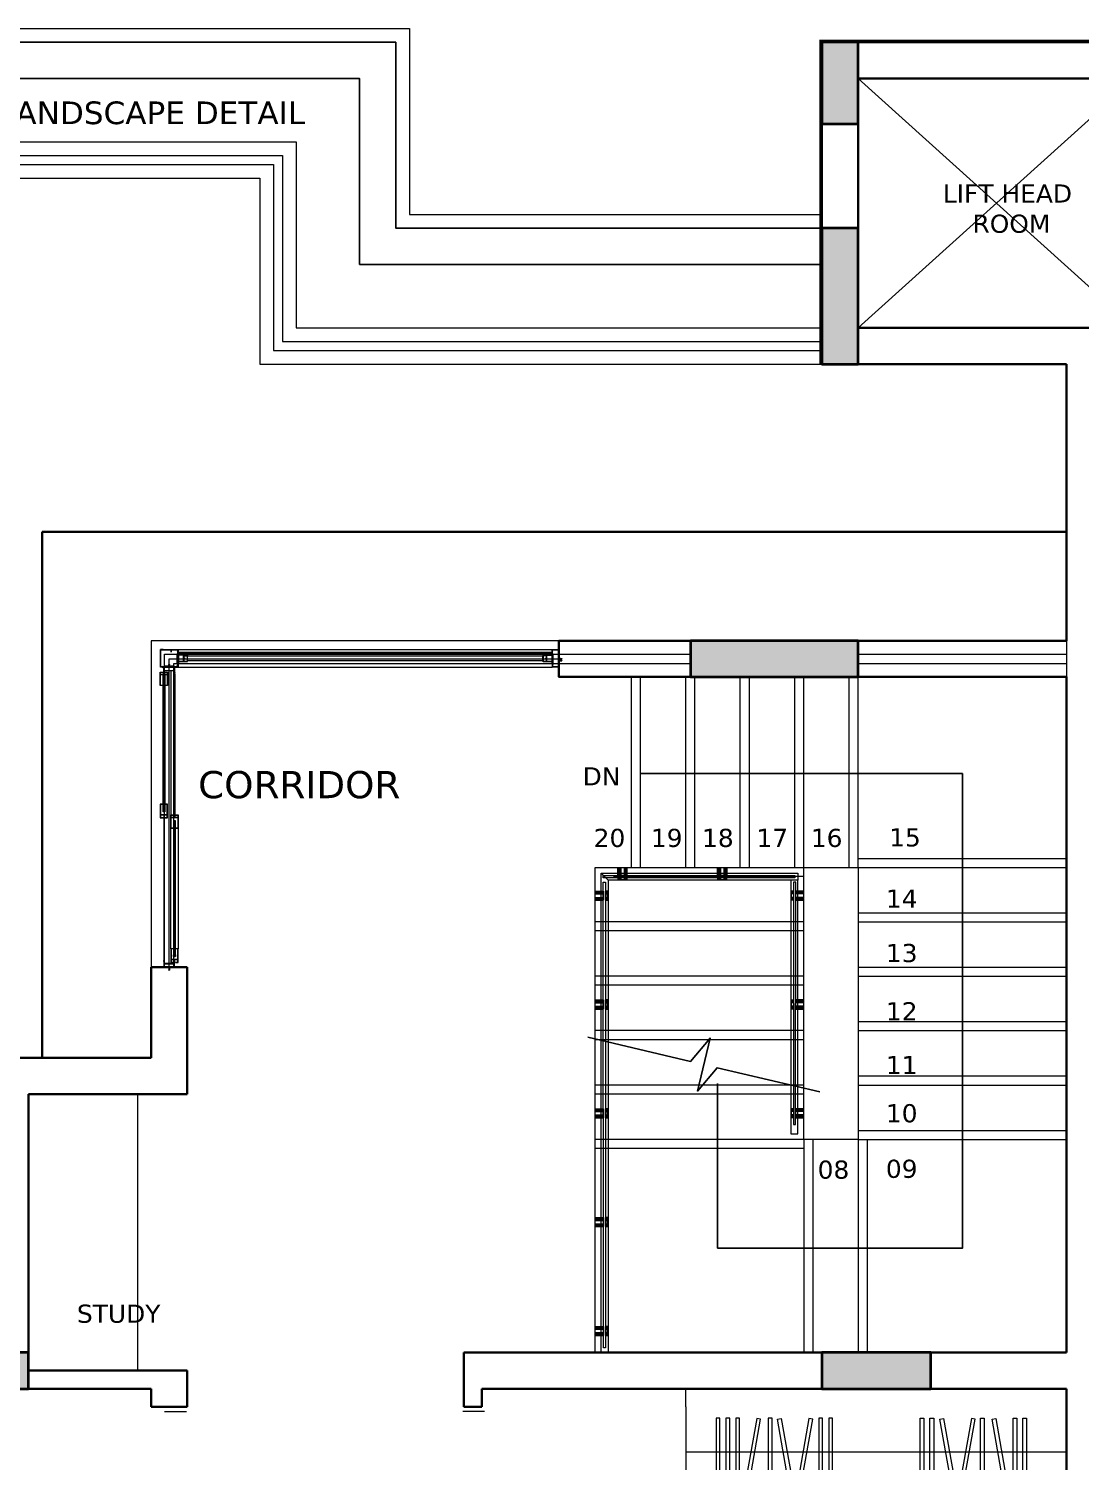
# Model space of a CAD drawing. Header units: millimetres. Extents: x -30632 to 770158, y -190968 to 78143.
# Drawn here: x 47529 to 53329, y -51462 to -43562 of the extents above; entities that cross this region are included whole.
import ezdxf

# ---------------------------------------------------------------- set-up
doc = ezdxf.new("R2010")
doc.units = ezdxf.units.MM
doc.linetypes.add('Hidden', pattern=[3, 2, -1])
doc.layers.get('0').update_dxf_attribs({"color": 8})
for name, color, linetype, lineweight in [('$0$A-ELEV-0.05', 8, 'Continuous', 5), ('A-ANINI-ROOM TEXT', 8, 'Continuous', 9), ('A-ANNO-DIMS', 3, 'Continuous', 9), ('A-ANNO-SYMB', 8, 'Continuous', 25), ('A-ANNO-TEXT', 8, 'Continuous', 9), ('A-CUT-BELW', 8, 'Continuous', 15), ('A-DOOR', 8, 'Continuous', 13), ('A-ELEV-0.2', 8, 'Continuous', 25), ('A-FLOR-OTLN-HIDN', 8, 'Hidden', 30), ('A-FURN', 52, 'Continuous', 9), ('A-GLAS', 8, 'Continuous', 18), ('A-GLAZ', 8, 'Continuous', 13), ('A-GLAZ-FRAM', 8, 'Continuous', 13), ('A-GLAZ-FRAM-1', 8, 'Continuous', 5), ('A-HTCH', 8, 'Continuous', 9), ('A-METL', 8, 'Continuous', 15), ('A-RAIL', 8, 'Continuous', 9), ('A-STRS', 8, 'Continuous', 13), ('A-STRU-CONC', 8, 'Continuous', 35), ('A-STRU-CONC-HATH', 8, 'Continuous', 9), ('A-WALL', 8, 'Continuous', 30), ('A-WALL-BRCK', 8, 'Continuous', 30), ('A-WALL-PARP', 8, 'Continuous', 15), ('A-WINW', 8, 'Continuous', 15), ('A-XREF', 8, 'Continuous', 13)]:
    doc.layers.add(name, color=color, linetype=linetype, lineweight=lineweight)
doc.layers.add('A-FNSH-STONE', color=8, linetype='Continuous')
doc.styles.get("Standard").update_dxf_attribs({"font": 'verdana.ttf'})

# ---------------------------------------------------------------- blocks, each defined once
blk = doc.blocks.new('*U34')
blk.add_line((17.75, 0), (0, 0))
blk = doc.blocks.new('*U35')
blk.add_line((9.086, 0), (0, 0))
blk = doc.blocks.new('*U36')
blk.add_lwpolyline([(-6.577, 0), (-0.75, 0), (0, 1.5), (0, -1.5), (0.75, 0), (6.577, 0)])
blk = doc.blocks.new('EXPSCREW')
h = blk.add_hatch()
h.set_pattern_fill('ANSI31', color=256, scale=0.2, style=0)
h.set_pattern_definition([(45, (0, 0), (-0.01767767, 0.01767767), [])])
h.paths.add_polyline_path([(-0.8, 0.2), (-0.8, 0.2), (-0.8, 0.2), (-0.9, 0.2), (-0.9, 0.2), (-1, 0.2), (-1, 0.2), (-1.1, 0.2), (-1.1, 0.2), (-1.2, 0.2), (-1.2, 0.2), (-1.3, 0.2), (-1.3, 0.2), (-1.4, 0.2), (-1.4, 0.2), (-1.5, 0.2), (-1.5, 0.2), (-1.6, 0.2), (-1.6, 0.2), (-1.7, 0.2), (-1.7, 0.2), (-1.8, 0.2), (-1.8, 0.2), (-1.9, 0.2), (-1.9, 0.2), (-2, 0.2), (-2, 0.2), (-2.1, 0.2), (-2.1, 0.2), (-2.2, 0.2), (-2.2, 0.2), (-2.3, 0.2), (-2.3, 0.2), (-2.3, 0.2), (-2.3, 0.2), (-2.4, 0.2), (-2.4, 0.2), (-2.5, 0.2), (-2.5, 0.1), (-2.1, 0.1), (-2.1, 0.1), (-2.1, 0.1), (-2.1, 0.1), (-2.1, 0.1), (-2, 0.1), (-2, 0.1), (-2, 0.2), (-2, 0.1), (-1.9, 0.1), (-1.9, 0.2), (-1.9, 0.1), (-1.8, 0.1), (-1.8, 0.2), (-1.8, 0.1), (-1.8, 0.1), (-1.7, 0.2), (-1.7, 0.1), (-1.7, 0.1), (-1.7, 0.2), (-1.6, 0.1), (-1.6, 0.1), (-1.6, 0.2), (-1.6, 0.1), (-1.5, 0.1), (-1.5, 0.2), (-1.5, 0.1), (-1.4, 0.1), (-1.4, 0.2), (-1.4, 0.1), (-1.4, 0.1), (-1.3, 0.2), (-1.3, 0.1), (-1.3, 0.1), (-1.3, 0.2), (-1.2, 0.1), (-1.2, 0.1), (-1.2, 0.2), (-1.2, 0.1), (-1.1, 0.1), (-1.1, 0.2), (-1.1, 0.1), (-1, 0.1), (-1, 0.2), (-1, 0.1), (-0.9, 0.1), (-0.9, 0.1), (-0.9, 0.1), (-0.8, 0.1), (-0.8, 0.1), (-0.8, 0.1)])
h.paths.add_polyline_path([(-0.8, -0.1), (-0.8, -0.1), (-0.8, -0.1), (-0.9, -0.1), (-0.9, -0.1), (-0.9, -0.1), (-1, -0.1), (-1, -0.2), (-1, -0.1), (-1.1, -0.1), (-1.1, -0.2), (-1.1, -0.1), (-1.1, -0.1), (-1.1, -0.2), (-1.2, -0.1), (-1.2, -0.1), (-1.2, -0.2), (-1.2, -0.1), (-1.3, -0.1), (-1.3, -0.2), (-1.3, -0.1), (-1.4, -0.1), (-1.4, -0.2), (-1.4, -0.1), (-1.5, -0.1), (-1.5, -0.2), (-1.5, -0.1), (-1.5, -0.1), (-1.6, -0.2), (-1.6, -0.1), (-1.6, -0.1), (-1.6, -0.2), (-1.6, -0.1), (-1.7, -0.1), (-1.7, -0.2), (-1.7, -0.1), (-1.8, -0.1), (-1.8, -0.2), (-1.8, -0.1), (-1.9, -0.1), (-1.9, -0.2), (-1.9, -0.1), (-1.9, -0.1), (-2, -0.2), (-2, -0.1), (-2, -0.1), (-2, -0.2), (-2.1, -0.1), (-2.1, -0.1), (-2.1, -0.1), (-2.1, -0.1), (-2.5, -0.1), (-2.5, -0.2), (-2.4, -0.2), (-2.4, -0.2), (-2.3, -0.2), (-2.3, -0.2), (-2.3, -0.2), (-2.3, -0.2), (-2.2, -0.2), (-2.2, -0.2), (-2.1, -0.2), (-2.1, -0.2), (-2, -0.2), (-2, -0.2), (-1.9, -0.2), (-1.9, -0.2), (-1.8, -0.2), (-1.8, -0.2), (-1.7, -0.2), (-1.7, -0.2), (-1.6, -0.2), (-1.6, -0.2), (-1.5, -0.2), (-1.5, -0.2), (-1.4, -0.2), (-1.4, -0.2), (-1.3, -0.2), (-1.3, -0.2), (-1.2, -0.2), (-1.2, -0.2), (-1.1, -0.2), (-1.1, -0.2), (-1, -0.2), (-1, -0.2), (-0.9, -0.2), (-0.9, -0.2), (-0.8, -0.2), (-0.8, -0.2), (-0.8, -0.2)])
h.paths.add_polyline_path([(-0.8, 0.2), (-0.7, 0.2), (-0.7, 0.2), (-0.6, 0.2), (-0.6, 0.2), (-0.5, 0.2), (-0.5, 0.2), (-0.4, 0.2), (-0.4, 0.2), (-0.3, 0.2), (-0.3, 0.1), (-0.8, 0.1)])
h.paths.add_polyline_path([(-0.8, -0.2), (-0.7, -0.2), (-0.7, -0.2), (-0.6, -0.2), (-0.6, -0.2), (-0.5, -0.2), (-0.5, -0.2), (-0.4, -0.2), (-0.4, -0.2), (-0.3, -0.2), (-0.3, -0.1), (-0.8, -0.1)])
for p, q in [((-2.5, 0.2), (-2.5, -0.2)), ((-2.5, 0.2), (-2.4, 0.2)), ((-2.1, 0.1), (-2.5, 0.1)), ((-2.3, 0.2), (-2.4, 0.2)), ((-2.4, 0.2), (-2.4, 0.2)), ((-2.2, 0.2), (-2.3, 0.2)), ((-2.3, 0.2), (-2.3, 0.2)), ((-2.3, 0.2), (-2.3, 0.2)), ((-2.3, 0.2), (-2.3, 0.2)), ((-2.1, 0.2), (-2.2, 0.2)), ((-2.2, 0.2), (-2.2, 0.2)), ((-2, 0.2), (-2.1, 0.2)), ((-2.1, 0.2), (-2.1, 0.2)), ((-1.9, 0.2), (-2, 0.2)), ((-2, 0.2), (-2, 0.2)), ((-2, 0.1), (-2, 0.1)), ((-1.9, 0.1), (-2, 0.1)), ((-1.8, 0.2), (-1.9, 0.2)), ((-1.9, 0.2), (-1.9, 0.2)), ((-1.8, 0.1), (-1.9, 0.1)), ((-1.7, 0.2), (-1.8, 0.2)), ((-1.8, 0.2), (-1.8, 0.2)), ((-1.8, 0.1), (-1.8, 0.1)), ((-1.6, 0.2), (-1.7, 0.2)), ((-1.7, 0.2), (-1.7, 0.2)), ((-1.7, 0.1), (-1.7, 0.1)), ((-1.5, 0.2), (-1.6, 0.2)), ((-1.6, 0.2), (-1.6, 0.2)), ((-1.6, 0.1), (-1.6, 0.1)), ((-1.5, 0.1), (-1.6, 0.1)), ((-1.4, 0.2), (-1.5, 0.2)), ((-1.5, 0.2), (-1.5, 0.2)), ((-1.4, 0.1), (-1.5, 0.1)), ((-1.3, 0.2), (-1.4, 0.2)), ((-1.4, 0.2), (-1.4, 0.2)), ((-1.4, 0.1), (-1.4, 0.1)), ((-1.2, 0.2), (-1.3, 0.2)), ((-1.3, 0.2), (-1.3, 0.2)), ((-1.3, 0.1), (-1.3, 0.1)), ((-1.1, 0.2), (-1.2, 0.2)), ((-1.2, 0.2), (-1.2, 0.2)), ((-1.2, 0.1), (-1.2, 0.1)), ((-1.1, 0.1), (-1.2, 0.1)), ((-1, 0.2), (-1.1, 0.2)), ((-1.1, 0.2), (-1.1, 0.2)), ((-1, 0.1), (-1.1, 0.1)), ((-0.9, 0.2), (-1, 0.2)), ((-1, 0.2), (-1, 0.2)), ((-0.9, 0.1), (-1, 0.1)), ((-0.9, 0.2), (-0.9, 0.2)), ((-0.8, 0.2), (-0.9, 0.2)), ((-0.8, 0.1), (-0.9, 0.1)), ((-0.8, 0.2), (-0.8, 0.2)), ((-0.8, 0.2), (-0.8, 0.2)), ((-0.8, 0.2), (-0.8, 0.2)), ((-0.7, 0.2), (-0.8, 0.2)), ((-0.8, 0.2), (-0.8, 0.2)), ((-0.7, 0.2), (-0.7, 0.2)), ((-0.7, 0.2), (-0.6, 0.2)), ((-0.6, 0.2), (-0.6, 0.2)), ((-0.5, 0.2), (-0.6, 0.2)), ((-0.5, 0.2), (-0.5, 0.2)), ((-0.5, 0.2), (-0.4, 0.2)), ((-0.4, 0.2), (-0.4, 0.2)), ((-0.3, 0.2), (-0.4, 0.2)), ((-0.3, 0.2), (-0.3, 0.2)), ((-2.1, -0.1), (-2.5, -0.1)), ((-2.5, -0.2), (-2.4, -0.2)), ((-2.4, -0.2), (-2.4, -0.2)), ((-2.3, -0.2), (-2.4, -0.2)), ((-2.3, -0.2), (-2.3, -0.2)), ((-2.3, -0.2), (-2.3, -0.2)), ((-2.3, -0.2), (-2.3, -0.2)), ((-2.2, -0.2), (-2.3, -0.2)), ((-2.2, -0.2), (-2.2, -0.2)), ((-2.1, -0.2), (-2.2, -0.2)), ((-2.1, -0.2), (-2.1, -0.2)), ((-2, -0.2), (-2.1, -0.2)), ((-2, -0.1), (-2, -0.1)), ((-2, -0.2), (-2, -0.2)), ((-1.9, -0.2), (-2, -0.2)), ((-1.8, -0.1), (-1.9, -0.1)), ((-1.9, -0.1), (-1.9, -0.1)), ((-1.9, -0.2), (-1.9, -0.2)), ((-1.8, -0.2), (-1.9, -0.2)), ((-1.7, -0.1), (-1.8, -0.1)), ((-1.8, -0.2), (-1.8, -0.2)), ((-1.7, -0.2), (-1.8, -0.2)), ((-1.6, -0.1), (-1.7, -0.1)), ((-1.7, -0.2), (-1.7, -0.2)), ((-1.6, -0.2), (-1.7, -0.2)), ((-1.6, -0.1), (-1.6, -0.1)), ((-1.6, -0.2), (-1.6, -0.2)), ((-1.5, -0.2), (-1.6, -0.2)), ((-1.4, -0.1), (-1.5, -0.1)), ((-1.5, -0.1), (-1.5, -0.1)), ((-1.5, -0.2), (-1.5, -0.2)), ((-1.4, -0.2), (-1.5, -0.2)), ((-1.3, -0.1), (-1.4, -0.1)), ((-1.4, -0.2), (-1.4, -0.2)), ((-1.3, -0.2), (-1.4, -0.2)), ((-1.2, -0.1), (-1.3, -0.1)), ((-1.3, -0.2), (-1.3, -0.2)), ((-1.2, -0.2), (-1.3, -0.2)), ((-1.2, -0.1), (-1.2, -0.1)), ((-1.2, -0.2), (-1.2, -0.2)), ((-1.1, -0.2), (-1.2, -0.2)), ((-1, -0.1), (-1.1, -0.1)), ((-1.1, -0.1), (-1.1, -0.1)), ((-1.1, -0.2), (-1.1, -0.2)), ((-1, -0.2), (-1.1, -0.2)), ((-0.9, -0.1), (-1, -0.1)), ((-1, -0.2), (-1, -0.2)), ((-0.9, -0.2), (-1, -0.2)), ((-0.8, -0.1), (-0.9, -0.1)), ((-0.8, -0.2), (-0.9, -0.2)), ((-0.9, -0.2), (-0.9, -0.2)), ((-0.8, -0.2), (-0.8, -0.2)), ((-0.8, -0.2), (-0.8, -0.2)), ((-0.7, -0.2), (-0.8, -0.2)), ((-0.8, -0.2), (-0.8, -0.2)), ((-0.7, -0.2), (-0.7, -0.2)), ((-0.7, -0.2), (-0.6, -0.2)), ((-0.6, -0.2), (-0.6, -0.2)), ((-0.5, -0.2), (-0.6, -0.2)), ((-0.5, -0.2), (-0.5, -0.2)), ((-0.5, -0.2), (-0.4, -0.2)), ((-0.4, -0.2), (-0.4, -0.2)), ((-0.3, -0.2), (-0.4, -0.2)), ((-0.3, -0.2), (-0.3, -0.2))]:
    blk.add_line(p, q)
at = {"ltscale": 1.2}
for p, q in [((-2.3, 0), (-2.3, 0)), ((-2.3, 0), (-2.2, -0.1)), ((-2.2, 0.1), (-2.2, 0)), ((-2.2, 0.1), (-2.1, -0.1)), ((-2.1, 0.1), (-2.1, 0.1)), ((-2.1, 0.1), (-2.1, 0.1)), ((-2.1, 0.1), (-2, -0.2)), ((-2.1, 0.1), (-2, -0.2)), ((-2, 0.2), (-2, 0.1)), ((-2, 0.2), (-1.9, -0.2)), ((-1.9, 0.2), (-1.8, -0.2)), ((-1.9, 0.2), (-1.9, 0.1)), ((-0.9, 0.1), (-1.9, 0.1)), ((-1.8, 0.2), (-1.7, -0.2)), ((-1.8, 0.2), (-1.8, 0.1)), ((-1.7, 0.2), (-1.8, 0.1)), ((-1.7, 0.2), (-1.6, -0.2)), ((-1.7, 0.2), (-1.7, 0.1)), ((-1.7, 0.2), (-1.6, -0.2)), ((-1.6, 0.2), (-1.6, 0.1)), ((-1.6, 0.2), (-1.5, -0.2)), ((-1.5, 0.2), (-1.4, -0.2)), ((-1.5, 0.2), (-1.5, 0.1)), ((-1.4, 0.2), (-1.3, -0.2)), ((-1.4, 0.2), (-1.4, 0.1)), ((-1.3, 0.2), (-1.4, 0.1)), ((-1.3, 0.2), (-1.2, -0.2)), ((-1.3, 0.2), (-1.1, -0.2)), ((-1.3, 0.2), (-1.3, 0.1)), ((-1.2, 0.2), (-1.1, -0.2)), ((-1.2, 0.2), (-1.2, 0.1)), ((-1.1, 0.2), (-1, -0.2)), ((-1.1, 0.2), (-1.1, 0.1)), ((-1, 0.2), (-0.9, -0.1)), ((-1, 0.2), (-1, 0.1)), ((-0.9, 0.1), (-0.9, 0.1)), ((-0.9, 0), (-0.9, 0.1)), ((-0.9, -0.1), (-0.9, 0.1)), ((-0.8, 0.1), (-0.9, 0.1)), ((-0.8, -0.1), (-0.8, 0.1)), ((-0.2, 0.1), (-0.8, 0.1)), ((-0.2, 0.1), (0, 0.2)), ((-0.2, -0.1), (-0.2, 0.1)), ((0, 0.2), (0, -0.2)), ((0, 0.2), (0, 0.2)), ((0, -0.2), (0, 0.2)), ((-2.2, 0), (-2.2, -0.1)), ((-2.1, -0.1), (-2.1, -0.1)), ((-2, -0.1), (-2, -0.2)), ((-1.9, -0.1), (-2, -0.2)), ((-1.8, -0.1), (-1.9, -0.2)), ((-0.9, -0.1), (-1.9, -0.1)), ((-1.8, -0.1), (-1.8, -0.2)), ((-1.7, -0.1), (-1.7, -0.2)), ((-1.5, -0.1), (-1.6, -0.2)), ((-1.6, -0.1), (-1.6, -0.2)), ((-1.4, -0.1), (-1.5, -0.2)), ((-1.4, -0.1), (-1.4, -0.2)), ((-1.3, -0.1), (-1.3, -0.2)), ((-1.2, -0.1), (-1.2, -0.2)), ((-1.1, -0.1), (-1.1, -0.2)), ((-1, -0.1), (-1.1, -0.2)), ((-1, -0.1), (-1, -0.2)), ((-0.9, -0.1), (-0.9, -0.1)), ((-0.8, -0.1), (-0.9, -0.1)), ((-0.2, -0.1), (-0.8, -0.1)), ((-0.2, -0.1), (0, -0.2)), ((0, -0.2), (0, -0.2))]:
    blk.add_line(p, q, dxfattribs=at)
for centre, start, end in [((-1.9, -0.9), 90, 115.1763), ((-1.9, 0.9), 244.8237, 270)]:
    blk.add_arc(centre, 0.94, start, end, dxfattribs=at)
blk = doc.blocks.new('2 SIDE WITHOUT MESH')
at = {"layer": 'A-GLAZ-FRAM', "elevation": 0}
for points in [[(17939.1, 23563.4), (17933, 23563.4), (17933, 23562.4, -0.414214), (17932, 23561.4), (17931, 23561.4), (17931, 23562.4), (17932, 23562.4), (17932, 23563.4), (17926, 23563.4), (17926, 23562.4), (17927, 23562.4), (17927, 23561.4), (17925.4, 23561.4, -0.414214), (17924.4, 23562.4), (17924.4, 23566, -0.414214), (17925.4, 23567), (17927, 23567), (17927, 23566), (17926, 23566), (17926, 23565), (17932, 23565), (17932, 23566), (17931, 23566), (17931, 23567), (17932, 23567, -0.414214), (17933, 23566), (17933, 23565), (17939.1, 23565)], [(17942.4, 23535.6), (17942.4, 23562.4, 0.414214), (17941.4, 23563.4), (17939.1, 23563.4)], [(17939.1, 23506.6), (17941.4, 23506.6, 0.414214), (17942.4, 23507.6), (17942.4, 23562.8)], [(17939.1, 23505), (17933, 23505), (17933, 23504, -0.414214), (17932, 23503), (17931, 23503), (17931, 23504), (17932, 23504), (17932, 23505), (17926, 23505), (17926, 23504), (17927, 23504), (17927, 23503), (17925.4, 23503, -0.414214), (17924.4, 23504), (17924.4, 23507.6, -0.414214), (17925.4, 23508.6), (17927, 23508.6), (17927, 23507.6), (17926, 23507.6), (17926, 23506.6), (17932, 23506.6), (17932, 23507.6), (17931, 23507.6), (17931, 23508.6), (17932, 23508.6, -0.414214), (17933, 23507.6), (17933, 23506.6), (17939.1, 23506.6)]]:
    blk.add_lwpolyline(points, format="xyb", dxfattribs=at)
for points in [[(17939.1, 23565), (17962.9, 23565), (17962.9, 23505)], [(17961.3, 23506.6), (17961.3, 23563.4), (17944, 23563.4), (17944, 23506.6)], [(17962.9, 23505), (17939.1, 23505)], [(17961.3, 23506.6), (17944, 23506.6)]]:
    blk.add_lwpolyline(points, dxfattribs=at)
at = {"layer": 'A-HTCH', "xscale": 7.501111111108912, "yscale": 7.501111111108912, "zscale": 7.501111111108912, "rotation": 180}
blk.add_blockref('EXPSCREW', (17960.2, 23535), dxfattribs=at)
blk = doc.blocks.new('3994')
for p, q in [((-10, 41), (-10, -34)), ((5.2, 41), (-10, 41)), ((5.2, 39.5), (-8.8, 39.5)), ((-8.8, 39.5), (-8.8, 26.5)), ((-8.8, 26.5), (8.3, 26.5)), ((-8.8, 25), (28.8, 25)), ((-8.8, 25), (-8.8, -32.8)), ((5.2, 41), (5.2, 39.5)), ((9.1, 28), (8.5, 28.8)), ((10.9, 28), (11.5, 28.8)), ((11.7, 26.5), (28.8, 26.5)), ((30, 41), (14.8, 41)), ((14.8, 39.5), (14.8, 41)), ((28.8, 39.5), (14.8, 39.5)), ((28.8, 26.5), (28.8, 39.5)), ((28.8, -32.8), (28.8, 25)), ((30, -34), (30, 41)), ((-10, -34), (5.2, -34)), ((-8.8, -32.8), (5.2, -32.8)), ((5.2, -32.8), (5.2, -34)), ((14.8, -32.8), (14.8, -34)), ((14.8, -32.8), (28.8, -32.8)), ((14.8, -34), (30, -34))]:
    blk.add_line(p, q)
for radius, start, end in [(2, 137.84385, 210), (1, 150, 30), (2, 330, 42.15615)]:
    blk.add_arc((10, 27.5), radius, start, end)
blk = doc.blocks.new('gwgdf')
at = {"layer": '$0$A-ELEV-0.05'}
for p, q in [((57058.3, 8633.4, 0), (57856.1, 8633.4, 0)), ((57058.8, 8630.8, 0), (57856.1, 8630.8, 0)), ((56261.1, 8594, 0), (57054.6, 8594, 0)), ((56279.1, 8575.3), (57067, 8575.3, 0)), ((56279.1, 8572.7), (57067, 8572.7, 0)), ((57793.2, 8594, 0), (57129.6, 8594, 0)), ((57129.6, 8554, 0), (57793.2, 8554, 0))]:
    blk.add_line(p, q, dxfattribs=at)
at = {"layer": 'A-FNSH-STONE'}
for p, q in [((56142.6, 8636, 0), (56142.6, 8652, 0)), ((56142.6, 8636, 0), (56142.6, 8652)), ((56158.6, 8592, 0), (56142.6, 8592, 0)), ((56158.6, 6453.4, 0), (56142.6, 6453.4, 0)), ((56158.6, 6453.4, 0), (56142.6, 6453.4))]:
    blk.add_line(p, q, dxfattribs=at)
at = {"layer": 'A-GLAS'}
for p, q in [((56180.5, 6542.7, 0), (56180.5, 8502.7)), ((56205.6, 6542.7, 0), (56205.6, 8502.7))]:
    blk.add_line(p, q, dxfattribs=at)
at = {"layer": 'A-GLAS', "elevation": 0}
for points in [[(56299.2, 8635.4), (56299.2, 8629.4), (57038.9, 8629.4), (57038.9, 8635.4), (56299.2, 8635.4)], [(57836, 8577), (57836, 8571), (57086.9, 8571), (57086.9, 8577), (57836, 8577)]]:
    blk.add_lwpolyline(points, dxfattribs=at)
at = {"layer": 'A-GLAZ-FRAM'}
for p, q in [((56240.6, 8652, 0), (56142.6, 8652, 0)), ((56142.6, 8652, 0), (56142.6, 8554)), ((56142.6, 8652, 0), (56142.6, 8554, 0)), ((56239.2, 8649.7, 0), (56145, 8649.7, 0)), ((56145, 8649.7, 0), (56145, 8556.3)), ((56145, 8649.7, 0), (56145, 8555.4)), ((56235.2, 8624.7), (56239.2, 8627.7)), ((56235.2, 8575.3), (56235.2, 8624.7)), ((56236.6, 8624), (56240.6, 8627)), ((56236.6, 8576), (56236.6, 8624)), ((56239.2, 8637.9), (56239.2, 8649.7, 0)), ((56239.2, 8634.1), (56239.2, 8635.8)), ((56239.2, 8627.7), (56239.2, 8632.1)), ((56240.6, 8637.9), (56240.6, 8652, 0)), ((56240.6, 8634.1), (56240.6, 8635.8)), ((56240.6, 8634.1), (56240.6, 8635.8)), ((56240.6, 8634.1), (56240.6, 8635.8)), ((56240.6, 8634.1, 0), (56240.6, 8635.8, 0)), ((56240.6, 8627), (56240.6, 8632.1)), ((56156.7, 8554), (56142.6, 8554)), ((56142.6, 8554), (56240.6, 8554)), ((56156.7, 8555.4), (56145, 8555.4)), ((56160.5, 8555.4), (56158.8, 8555.4)), ((56160.5, 8554), (56158.8, 8554)), ((56160.5, 8554), (56158.8, 8554)), ((56160.5, 8554), (56158.8, 8554)), ((56160.5, 8554, 0), (56158.8, 8554, 0)), ((56166.9, 8555.4), (56162.5, 8555.4)), ((56167.6, 8554), (56162.5, 8554)), ((56169.9, 8559.4), (56166.9, 8555.4)), ((56170.6, 8558), (56167.6, 8554)), ((56219.3, 8559.4), (56169.9, 8559.4)), ((56218.6, 8558), (56170.6, 8558)), ((56221.6, 8554), (56218.6, 8558)), ((56222.3, 8555.4), (56219.3, 8559.4)), ((56221.6, 8554), (56240.6, 8554)), ((56226.7, 8555.4), (56222.3, 8555.4)), ((56230.4, 8555.4), (56228.7, 8555.4)), ((56239.2, 8555.4), (56232.5, 8555.4)), ((56239.2, 8572.3), (56235.2, 8575.3)), ((56240.6, 8573), (56236.6, 8576)), ((56239.2, 8567.9), (56239.2, 8572.3)), ((56239.2, 8564.2), (56239.2, 8565.9)), ((56239.2, 8555.4), (56239.2, 8562.1)), ((56240.6, 8573), (56240.6, 8554)), ((56174.6, 8518.6), (56174.6, 8522.6)), ((56174.6, 8522.6), (56180.1, 8522.6)), ((56174.6, 8522.6), (56180.1, 8518.6)), ((56180.1, 8522.6), (56174.6, 8518.6)), ((56177.4, 8518.6), (56174.6, 8518.6)), ((56177.4, 8518.6), (56180.1, 8518.6)), ((56180.1, 8518.6), (56180.1, 8522.6)), ((56142.6, 6491.4, 0), (56142.6, 6453.4, 0)), ((56156.7, 6491.4, 0), (56142.6, 6491.4, 0)), ((56144.9, 6490, 0), (56144.9, 6455.9, 0)), ((56156.7, 6490, 0), (56144.9, 6490, 0)), ((56160.5, 6491.4, 0), (56158.8, 6491.4, 0)), ((56160.5, 6491.4, 0), (56158.8, 6491.4, 0)), ((56160.5, 6491.4, 0), (56158.8, 6491.4, 0)), ((56160.5, 6491.4, 0), (56158.8, 6491.4, 0)), ((56160.5, 6490, 0), (56158.8, 6490, 0)), ((56167.6, 6491.4, 0), (56162.5, 6491.4, 0)), ((56166.9, 6490, 0), (56162.5, 6490, 0)), ((56169.9, 6486, 0), (56166.9, 6490, 0)), ((56170.6, 6487.4, 0), (56167.6, 6491.4, 0)), ((56219.3, 6486, 0), (56169.9, 6486, 0)), ((56218.6, 6487.4, 0), (56170.6, 6487.4, 0)), ((56177.4, 6526.8, 0), (56174.6, 6526.8, 0)), ((56174.6, 6526.8, 0), (56174.6, 6522.8, 0)), ((56174.6, 6522.8, 0), (56180.1, 6526.8, 0)), ((56180.1, 6522.8, 0), (56174.6, 6526.8, 0)), ((56174.6, 6522.8, 0), (56180.1, 6522.8, 0)), ((56177.4, 6526.8, 0), (56180.1, 6526.8, 0)), ((56180.1, 6526.8, 0), (56180.1, 6522.8, 0)), ((56221.6, 6491.4, 0), (56218.6, 6487.4, 0)), ((56222.3, 6490, 0), (56219.3, 6486, 0)), ((56221.6, 6491.4, 0), (56240.6, 6491.4, 0)), ((56226.7, 6490, 0), (56222.3, 6490, 0)), ((56230.4, 6490, 0), (56228.7, 6490, 0)), ((56238.3, 6490, 0), (56232.5, 6490, 0)), ((56238.3, 6455.9, 0), (56238.3, 6490, 0)), ((56240.6, 6453.4, 0), (56240.6, 6491.4, 0)), ((56142.6, 6453.4, 0), (56240.6, 6453.4, 0)), ((56142.6, 6453.4, 0), (56240.6, 6453.4, 0)), ((56144.9, 6455.9, 0), (56238.3, 6455.9, 0)), ((56144.9, 6455.9, 0), (56238.3, 6455.9, 0))]:
    blk.add_line(p, q, dxfattribs=at)
for points in [[(56208.6, 8522.6), (56208.6, 8520.1), (56206.6, 8519.1), (56206.6, 8518.6), (56210.1, 8518.6), (56210.1, 8552.7), (56217.1, 8552.7), (56217.1, 8558), (56215.8, 8558), (56215.8, 8554), (56173.4, 8554), (56173.4, 8558), (56172.1, 8558), (56172.1, 8558), (56172.1, 8558), (56172.1, 8502.7), (56175.7, 8502.7, 0.414214), (56176.7, 8503.7), (56176.7, 8505.7, 0.414214), (56176.2, 8506.2), (56175.9, 8506.2, 0.414214), (56175.4, 8505.7), (56175.4, 8504), (56173.4, 8504), (56173.4, 8513.4), (56175.4, 8513.4), (56175.4, 8511.7, 0.414214), (56175.9, 8511.2), (56176.2, 8511.2, 0.414214), (56176.7, 8511.7), (56176.7, 8513.7, 0.414214), (56175.7, 8514.7), (56173.4, 8514.7), (56173.4, 8522.6), (56189.1, 8522.6), (56189.1, 8518.6), (56192.6, 8518.6), (56192.6, 8519.1), (56190.6, 8520.1), (56190.6, 8522.6)], [(56208.6, 6522.8), (56208.6, 6525.3), (56206.6, 6526.3), (56206.6, 6526.8), (56210.1, 6526.8), (56210.1, 6492.7), (56217.1, 6492.7), (56217.1, 6487.4), (56215.8, 6487.4), (56215.8, 6491.4), (56173.4, 6491.4), (56173.4, 6487.4), (56172.1, 6487.4), (56172.1, 6487.4), (56172.1, 6487.4), (56172.1, 6542.7), (56175.7, 6542.7, -0.414214), (56176.7, 6541.7), (56176.7, 6539.7, -0.414214), (56176.2, 6539.2), (56175.9, 6539.2, -0.414214), (56175.4, 6539.7), (56175.4, 6541.4), (56173.4, 6541.4), (56173.4, 6532), (56175.4, 6532), (56175.4, 6533.7, -0.414214), (56175.9, 6534.2), (56176.2, 6534.2, -0.414214), (56176.7, 6533.7), (56176.7, 6531.7, -0.414214), (56175.7, 6530.7), (56173.4, 6530.7), (56173.4, 6522.8), (56189.1, 6522.8), (56189.1, 6526.8), (56192.6, 6526.8), (56192.6, 6526.3), (56190.6, 6525.3), (56190.6, 6522.8)]]:
    blk.add_lwpolyline(points, format="xyb", close=True, dxfattribs=at)
for points in [[(56208.8, 8552.7), (56208.8, 8523.9), (56173.4, 8523.9), (56173.4, 8552.7)], [(56208.8, 6492.7), (56208.8, 6521.5), (56173.4, 6521.5), (56173.4, 6492.7)]]:
    blk.add_lwpolyline(points, close=True, dxfattribs=at)
blk.add_lwpolyline([(56210.1, 8518.6), (56210.1, 8502.7), (56176.7, 8502.7), (56176.7, 8518.6), (56178, 8518.6), (56178, 8504), (56208.8, 8504), (56208.8, 8518.6), (56210.1, 8518.6)], dxfattribs=at)
at = {"layer": 'A-GLAZ-FRAM', "elevation": 0}
blk.add_lwpolyline([(56210.1, 6526.8), (56210.1, 6542.7), (56176.7, 6542.7), (56176.7, 6526.8), (56178, 6526.8), (56178, 6541.4), (56208.8, 6541.4), (56208.8, 6526.8), (56210.1, 6526.8)], dxfattribs=at)
at = {"layer": 'A-GLAZ-FRAM'}
for centre, radius, start, end in [((56236.5, 8636.8), 0.825, 128.28429, 308.28429), ((56236.5, 8633.2), 0.825, 51.71571, 231.71571), ((56238, 8635), 3.15, 66.92665, 128.28429), ((56238, 8635), 3.15, 231.71571, 293.07335), ((56238, 8635), 1.5, 34.61282, 128.28429), ((56238, 8635), 1.5, 231.71571, 325.38718), ((56241.8, 8635, 0), 3.15, 51.71571, 113.07335), ((56241.8, 8635, 0), 1.5, 51.71571, 145.38718), ((56241.8, 8635, 0), 1.5, 214.61282, 308.28429), ((56241.8, 8635, 0), 3.15, 246.92665, 308.28429), ((56243.3, 8636.8, 0), 0.825, 231.71571, 51.71571), ((56243.3, 8633.2, 0), 0.825, 308.28429, 128.28429), ((56159.6, 8556.6), 3.15, 141.71571, 203.07335), ((56159.6, 8552.8, 0), 3.15, 156.92665, 218.28429), ((56157.8, 8558.1), 0.825, 321.71571, 141.71571), ((56157.8, 8551.3, 0), 0.825, 218.28429, 38.28429), ((56159.6, 8556.6), 1.5, 141.71571, 235.38718), ((56159.6, 8552.8, 0), 1.5, 124.61282, 218.28429), ((56159.6, 8556.6), 1.5, 304.61282, 38.28429), ((56159.6, 8552.8, 0), 1.5, 321.71571, 55.38718), ((56161.5, 8558.1), 0.825, 38.28429, 218.28429), ((56161.5, 8551.3, 0), 0.825, 141.71571, 321.71571), ((56159.6, 8556.6), 3.15, 336.92665, 38.28429), ((56159.6, 8552.8, 0), 3.15, 321.71571, 23.07335), ((56229.6, 8556.6), 3.15, 141.71571, 203.07335), ((56227.8, 8558.1), 0.825, 321.71571, 141.71571), ((56229.6, 8556.6), 1.5, 141.71571, 235.38718), ((56229.6, 8556.6), 1.5, 304.61282, 38.28429), ((56231.4, 8558.1), 0.825, 38.28429, 218.28429), ((56229.6, 8556.6), 3.15, 336.92665, 38.28429), ((56236.5, 8566.8), 0.825, 128.28429, 308.28429), ((56236.5, 8563.2), 0.825, 51.71571, 231.71571), ((56238, 8565), 3.15, 66.92665, 128.28429), ((56238, 8565), 3.15, 231.71571, 293.07335), ((56238, 8565), 1.5, 34.61282, 128.28429), ((56238, 8565), 1.5, 231.71571, 325.38718), ((56159.6, 6492.7, 0), 3.15, 141.71571, 203.07335), ((56159.6, 6488.8, 0), 3.15, 156.92665, 218.28429), ((56157.8, 6494.1, 0), 0.825, 321.71571, 141.71571), ((56157.8, 6487.3, 0), 0.825, 218.28429, 38.28429), ((56159.6, 6492.7, 0), 1.5, 141.71571, 235.38718), ((56159.6, 6488.8, 0), 1.5, 124.61282, 218.28429), ((56159.6, 6492.7, 0), 1.5, 304.61282, 38.28429), ((56159.6, 6488.8, 0), 1.5, 321.71571, 55.38718), ((56161.5, 6494.1, 0), 0.825, 38.28429, 218.28429), ((56161.5, 6487.3, 0), 0.825, 141.71571, 321.71571), ((56159.6, 6492.7, 0), 3.15, 336.92665, 38.28429), ((56159.6, 6488.8, 0), 3.15, 321.71571, 23.07335), ((56229.6, 6488.8, 0), 3.15, 156.92665, 218.28429), ((56227.8, 6487.3, 0), 0.825, 218.28429, 38.28429), ((56229.6, 6488.8, 0), 1.5, 124.61282, 218.28429), ((56229.6, 6488.8, 0), 1.5, 321.71571, 55.38718), ((56231.4, 6487.3, 0), 0.825, 141.71571, 321.71571), ((56229.6, 6488.8, 0), 3.15, 321.71571, 23.07335)]:
    blk.add_arc(centre, radius, start, end, dxfattribs=at)
at = {"layer": 'A-GLAZ-FRAM-1'}
for p, q in [((57031.9, 8637.2, 0), (56283.4, 8637.2, 0)), ((56283.4, 8627.6, 0), (57031.9, 8627.6, 0)), ((56142.6, 8554, 0), (56142.6, 6491.4, 0)), ((56240.6, 8554), (56240.6, 6491.4, 0)), ((57093.8, 8578.8, 0), (57836, 8578.8, 0)), ((57836, 8569.2, 0), (57093.8, 8569.2, 0))]:
    blk.add_line(p, q, dxfattribs=at)
at = {"layer": 'A-HTCH'}
for p, q in [((56241.8, 8634, 0), (56241.8, 8636)), ((56158.6, 8552.8, 0), (56158.6, 6492.6, 0)), ((56160.6, 8552.8, 0), (56158.6, 8552.8)), ((56160.6, 8552.8, 0), (56160.6, 6492.6, 0)), ((56160.6, 6492.6, 0), (56158.6, 6492.6, 0))]:
    blk.add_line(p, q, dxfattribs=at)
at = {"layer": 'A-HTCH', "elevation": 0}
for points in [[(56283.4, 8629.4), (56281.6, 8627.6), (56272.8, 8627.6), (56272.8, 8637.2), (56281.6, 8637.2), (56283.4, 8635.4)], [(57028.3, 8629.4), (57030.1, 8627.6), (57038.9, 8627.6), (57038.9, 8637.2), (57030.1, 8637.2), (57028.3, 8635.4)], [(57097.4, 8571), (57095.6, 8569.2), (57086.9, 8569.2), (57086.9, 8578.8), (57095.6, 8578.8), (57097.4, 8577)], [(57825.5, 8571), (57827.2, 8569.2), (57836, 8569.2), (57836, 8578.8), (57827.2, 8578.8), (57825.5, 8577)]]:
    blk.add_lwpolyline(points, dxfattribs=at)
at = {"layer": 'A-ANNO-DIMS', "xscale": -1}
blk.add_blockref('2 SIDE WITHOUT MESH', (74203.5, -14931.6, 0), dxfattribs=at)
at = {"layer": 'A-ANNO-DIMS'}
blk.add_blockref('2 SIDE WITHOUT MESH', (39931.7, -14931.6, 0), dxfattribs=at)
at = {"layer": 'A-GLAZ-FRAM', "rotation": 90.00000000000004}
for p in [(56308.1, 8622.4, 0), (57095.6, 8564, 0)]:
    blk.add_blockref('3994', p, dxfattribs=at)
at = {"layer": 'A-GLAZ-FRAM', "xscale": -1, "rotation": 270}
for p in [(57030.1, 8622.4, 0), (57827.2, 8564, 0)]:
    blk.add_blockref('3994', p, dxfattribs=at)
at = {"layer": 'A-HTCH', "xscale": 7.501111111111167, "yscale": 7.501111111111167, "zscale": 7.501111111111167, "rotation": 90.00000000000004}
for p in [(56194.6, 6456.1, 0), (56204.6, 6456.1, 0)]:
    blk.add_blockref('EXPSCREW', p, dxfattribs=at)
blk = doc.blocks.new('*U37')
blk.add_line((-25, 105), (-25, -15))
blk = doc.blocks.new('SECOND floo column')
at = {"layer": 'A-STRU-CONC-HATH'}
h = blk.add_hatch(color=256, dxfattribs=at)
h.dxf.hatch_style = 1
h.paths.add_polyline_path([(7700, 12000), (7700, 11550), (7900, 11550), (7900, 12000)])
h = blk.add_hatch(color=256, dxfattribs=at)
h.dxf.hatch_style = 1
h.paths.add_polyline_path([(7700, 10975), (7700, 10225), (7900, 10225), (7900, 10975)])
h = blk.add_hatch(color=256, dxfattribs=at)
h.dxf.hatch_style = 1
h.paths.add_polyline_path([(6975, 8700), (6975, 8500), (7900, 8500), (7900, 8700)])
h = blk.add_hatch(color=256, dxfattribs=at)
h.dxf.hatch_style = 1
h.paths.add_polyline_path([(3325, 4775), (2725, 4775), (2725, 4575), (3325, 4575)])
h = blk.add_hatch(color=256, dxfattribs=at)
h.dxf.hatch_style = 1
h.paths.add_polyline_path([(8300, 4775), (7700, 4775), (7700, 4575), (8300, 4575)])
at = {"layer": 'A-STRU-CONC'}
for points in [[(7700, 12000), (7700, 11550), (7900, 11550), (7900, 12000), (7700, 12000)], [(7700, 10975), (7700, 10225), (7900, 10225), (7900, 10975), (7700, 10975)], [(3325, 4775), (2725, 4775), (2725, 4575), (3325, 4575), (3325, 4775)], [(8300, 4775), (7700, 4775), (7700, 4575), (8300, 4575), (8300, 4775)]]:
    blk.add_lwpolyline(points, dxfattribs=at)
blk.add_lwpolyline([(6975, 8700), (6975, 8500), (7900, 8500), (7900, 8700)], close=True, dxfattribs=at)
blk = doc.blocks.new('stud')
at = {"layer": 'A-RAIL'}
for p, q in [((15234.7, 21602.2), (15279.7, 21602.2)), ((15234.7, 21601.2), (15279.7, 21601.2)), ((15234.7, 21599.3), (15279.7, 21599.3)), ((15234.7, 21597), (15279.7, 21597)), ((15234.7, 21592.1), (15279.7, 21592.1)), ((15234.7, 21586.6), (15279.7, 21586.6)), ((15234.7, 21567.7), (15279.7, 21567.7)), ((15291.7, 21601.2), (15301.7, 21601.2)), ((15291.7, 21599.3), (15301.7, 21599.3)), ((15291.7, 21597), (15301.7, 21597)), ((15291.7, 21592.1), (15301.7, 21592.1)), ((15291.7, 21586.6), (15301.7, 21586.6)), ((15291.7, 21567.7), (15301.7, 21567.7)), ((15234.7, 21562.2), (15279.7, 21562.2)), ((15234.7, 21557.3), (15279.7, 21557.3)), ((15234.7, 21555), (15279.7, 21555)), ((15234.7, 21553.1), (15279.7, 21553.1)), ((15291.7, 21562.2), (15301.7, 21562.2)), ((15291.7, 21557.3), (15301.7, 21557.3)), ((15291.7, 21555), (15301.7, 21555)), ((15291.7, 21553.1), (15301.7, 21553.1))]:
    blk.add_line(p, q, dxfattribs=at)
at = {"layer": 'A-RAIL', "elevation": 0}
blk.add_lwpolyline([(15234.7, 21552.2), (15279.7, 21552.2), (15279.7, 21602.2), (15234.7, 21602.2), (15234.7, 21552.2)], dxfattribs=at)
blk.add_lwpolyline([(15291.7, 21602.2), (15301.7, 21602.2), (15301.7, 21552.2), (15291.7, 21552.2)], close=True, dxfattribs=at)
blk = doc.blocks.new('*U|REF42')
for points in [[(0, 0), (-600, 0), (-600, 2520)], [(-300, 2520), (-300, 0)]]:
    blk.add_lwpolyline(points)
for points in [[(-525, 2230), (-75, 2230), (-75, 2255), (-525, 2255)], [(-525, 2165), (-75, 2165), (-75, 2190), (-525, 2190)], [(-523.8, 2104.3), (-80.6, 2026.1), (-76.2, 2050.7), (-519.4, 2128.9)], [(-525, 1950), (-75, 1950), (-75, 1975), (-525, 1975)], [(-76.2, 1889.3), (-519.4, 1811.1), (-523.8, 1835.7), (-80.6, 1913.9)], [(-76.2, 1705.5), (-519.4, 1783.7), (-523.8, 1759.1), (-80.6, 1680.9)], [(-525, 1615), (-75, 1615), (-75, 1640), (-525, 1640)], [(-525, 1550), (-75, 1550), (-75, 1575), (-525, 1575)], [(-525, 970), (-75, 970), (-75, 945), (-525, 945)], [(-525, 905), (-75, 905), (-75, 880), (-525, 880)], [(-76.2, 814.5), (-519.4, 736.3), (-523.8, 760.9), (-80.6, 839.1)], [(-76.2, 630.7), (-519.4, 708.9), (-523.8, 684.3), (-80.6, 606.1)], [(-525, 570), (-75, 570), (-75, 545), (-525, 545)], [(-523.8, 415.7), (-80.6, 493.9), (-76.2, 469.3), (-519.4, 391.1)], [(-525, 355), (-75, 355), (-75, 330), (-525, 330)], [(-525, 290), (-75, 290), (-75, 265), (-525, 265)], [(-525, 225), (-75, 225), (-75, 200), (-525, 200)]]:
    blk.add_lwpolyline(points, close=True)
blk = doc.blocks.new('2ND ARC')
at = {"layer": 'A-STRU-CONC-HATH'}
h = blk.add_hatch(dxfattribs=at)
h.set_pattern_fill('HLNST', color=256, scale=0.5)
h.set_pattern_definition([(0, (-18100, 200), (0, 50.8), []), (90, (-18100, 200), (-101.6, 6e-15), [])])
h.paths.add_polyline_path([(-10510, 11175), (-10500, 11175), (-10500, 12200), (-8575, 12200), (-8575, 10435), (-8565, 10435), (-8565, 12210), (-10510, 12210)])
at = {"layer": 'A-ANNO-SYMB'}
blk.add_lwpolyline([(-11075, 5550), (-9725, 5550), (-9725, 8167.7)], dxfattribs=at)
at = {"layer": 'A-CUT-BELW'}
for p, q in [((-10300, 10625), (-8775, 12000)), ((-10300, 12000), (-8775, 10625))]:
    blk.add_line(p, q, dxfattribs=at)
at = {"layer": 'A-ELEV-0.2'}
for points in [[(-18000, 12200), (-12850, 12200), (-12850, 11175), (-10500, 11175)], [(-18000, 12000), (-13050, 12000), (-13050, 10975), (-10500, 10975)]]:
    blk.add_lwpolyline(points, dxfattribs=at)
blk.add_lwpolyline([(-10500, 10425, 10, 10, 0), (-10510, 10425, 10, 10, 0), (-10510, 12210, 10, 10, 0), (-8565, 12210, 10, 10, 0), (-8565, 10425, 10, 10, 0), (-8575, 10425, 10, 10, 0)], format="xyseb", dxfattribs=at)
at = {"layer": 'A-FLOR-OTLN-HIDN'}
blk.add_lwpolyline([(-14800, 6600), (-14800, 9500), (-9150, 9500)], dxfattribs=at)
at = {"layer": 'A-FURN'}
for p, q in [((-14275, 6400), (-14275, 4875)), ((-11250, 4675), (-11250, 4775))]:
    blk.add_line(p, q, dxfattribs=at)
at = {"layer": 'A-GLAZ'}
for p, q in [((-9150, 8900), (-9150, 8700)), ((-11950, 8825, 0), (-11225, 8825)), ((-11950, 8775, 0), (-11225, 8775)), ((-10300, 8825), (-9150, 8825)), ((-10300, 8775), (-9150, 8775))]:
    blk.add_line(p, q, dxfattribs=at)
for points in [[(-14125, 7100), (-14125, 8825), (-11950, 8825)], [(-14075, 7100), (-14075, 8775), (-11950, 8775)]]:
    blk.add_lwpolyline(points, dxfattribs=at)
at = {"layer": 'A-METL'}
for p, q in [((-18200, 12275), (-12775, 12275)), ((-12775, 12275), (-12775, 11250)), ((-12775, 11250), (-10510, 11250))]:
    blk.add_line(p, q, dxfattribs=at)
at = {"layer": 'A-RAIL'}
for points in [[(-17525, 11575), (-13475, 11575), (-13475, 10550), (-10510, 10550)], [(-17475, 11525), (-13525, 11525), (-13525, 10500), (-10510, 10500)]]:
    blk.add_lwpolyline(points, dxfattribs=at)
for points in [[(-11718, 7619), (-11678, 7579), (-11678, 4975), (-11718, 4975)], [(-10632, 7619), (-10632, 7579), (-11678, 7579), (-11718, 7619)], [(-10649, 7605), (-10649, 7593), (-11706, 7593), (-11706, 7605)], [(-11706, 7568), (-11694, 7568), (-11693, 5000), (-11705, 5000)], [(-10632, 7579), (-10672, 7579), (-10672, 6181), (-10632, 6181)], [(-10644, 7568), (-10656, 7568), (-10657, 6232), (-10645, 6232)]]:
    blk.add_lwpolyline(points, close=True, dxfattribs=at)
at = {"layer": 'A-STRS'}
for points in [[(-11950, 8900), (-14200, 8900), (-14200, 7100)], [(-11550, 7650), (-11550, 8700)], [(-11500, 7650), (-11500, 8700)], [(-11250, 7650), (-11250, 8700)], [(-11200, 7650), (-11200, 8700)], [(-10950, 7650), (-10950, 8700)], [(-10900, 7650), (-10900, 8700)], [(-10650, 7650), (-10650, 8700)], [(-10650, 7650), (-10650, 8700)], [(-10600, 7650), (-10600, 8700)], [(-10350, 7650), (-10350, 8700)], [(-10300, 7650), (-10300, 8700)], [(-10300, 7700), (-9150, 7700)], [(-11750, 4975), (-11750, 7650), (-10300, 7650), (-10300, 6150), (-10600, 6150), (-10600, 7650)], [(-10600, 7600), (-11650, 7600)], [(-10300, 7650), (-9150, 7650)], [(-10600, 7350), (-11750, 7350)], [(-10300, 7400), (-9150, 7400)], [(-10300, 7350), (-9150, 7350)], [(-10600, 7300), (-11750, 7300)], [(-10600, 7050), (-11750, 7050)], [(-10300, 7100), (-9150, 7100)], [(-10300, 7050), (-9150, 7050)], [(-10600, 7000), (-11750, 7000)], [(-10300, 6800), (-9150, 6800)], [(-10600, 6750), (-11750, 6750)], [(-10300, 6750), (-9150, 6750)], [(-10600, 6700), (-11750, 6700)], [(-10300, 6500), (-9150, 6500)], [(-10600, 6450), (-11750, 6450)], [(-10600, 6400), (-11750, 6400)], [(-10300, 6450), (-9150, 6450)], [(-10300, 6200), (-9150, 6200)], [(-10600, 6150), (-11750, 6150)], [(-10600, 6100), (-11750, 6100)], [(-10600, 6150), (-10600, 4975)], [(-10550, 6150), (-10550, 4975)], [(-10300, 6150), (-9150, 6150)], [(-10300, 6150), (-10300, 4975)], [(-10250, 6150), (-10250, 4975)]]:
    blk.add_lwpolyline(points, dxfattribs=at)
at = {"layer": 'A-WALL-BRCK'}
for p, q in [((-10500, 11175), (-10500, 12200)), ((-10500, 12200), (-8775, 12200)), ((-10300, 10625), (-10300, 12000)), ((-10300, 12000), (-8775, 12000)), ((-10300, 10625), (-8775, 10625)), ((-10300, 10425), (-9150, 10425)), ((-14200, 7100), (-14000, 7100)), ((-14200, 6600), (-14200, 7100)), ((-14000, 6400), (-14000, 7100)), ((-18200, 6600), (-14200, 6600)), ((-14875, 6400), (-14000, 6400)), ((-14875, 6400), (-14875, 4975)), ((-12475, 4975), (-10500, 4975)), ((-12475, 4675), (-12475, 4975)), ((-9900, 4975), (-9150, 4975)), ((-14000, 4875), (-14875, 4875)), ((-14000, 4775), (-14000, 4875)), ((-14200, 4775), (-14875, 4775)), ((-14200, 4675), (-14200, 4775)), ((-14000, 4675), (-14000, 4775)), ((-12375, 4675), (-12375, 4775)), ((-12375, 4775), (-10500, 4775)), ((-9900, 4775), (-9150, 4775)), ((-9150, 400), (-9150, 4775)), ((-14000, 4675), (-14200, 4675)), ((-12475, 4675), (-12375, 4675))]:
    blk.add_line(p, q, dxfattribs=at)
blk.add_lwpolyline([(-9150, 4975), (-9150, 8700), (-11950, 8700), (-11950, 8900), (-9150, 8900), (-9150, 10425)], dxfattribs=at)
at = {"layer": 'A-WALL-PARP'}
for points in [[(-17600, 11650), (-13400, 11650), (-13400, 10625), (-10510, 10625)], [(-17400, 11450), (-13600, 11450), (-13600, 10425), (-10510, 10425)]]:
    blk.add_lwpolyline(points, dxfattribs=at)
at = {"layer": 'A-WINW'}
blk.add_lwpolyline([(-14100, 7100), (-14100, 8800), (-11950, 8800)], dxfattribs=at)
at = {"layer": 'A-ANNO-SYMB'}
for name, p, xscale, yscale, zscale, rotation in [('*U34', (-11500, 8167.7), -100, 100, 100, 180), ('*U36', (-11151.4, 6562.8), 99.99999999999936, 99.99999999999936, 99.99999999999936, 166.7467100034908), ('*U35', (-11075, 5550), 100, 100, 100, 90.00000000000004)]:
    blk.add_blockref(name, p, dxfattribs=dict(at, xscale=xscale, yscale=yscale, zscale=zscale, rotation=rotation))
at = {"layer": 'A-DOOR', "rotation": 90.00000000000004}
blk.add_blockref('*U37', (-14020, 4675), dxfattribs=at)
at = {"layer": 'A-DOOR', "xscale": -1, "rotation": 270}
blk.add_blockref('*U37', (-12465, 4675), dxfattribs=at)
at = {"layer": 'A-FURN', "xscale": -0.8333333333333334, "yscale": 0.8333333333333334, "zscale": 0.8333333333333334, "rotation": 270}
blk.add_blockref('*U|REF42', (-11250, 4675), dxfattribs=at)
at = {"layer": 'A-RAIL', "xscale": -1}
for p, rotation in [((9977.2, 22884.7), 89.99999999999937), ((10527.2, 22884.7), 89.99999999999937), ((-26984.7, 29071.4), 180), ((-26984.7, 28471.4), 180), ((-26984.7, 27871.4), 180), ((-26984.7, 27271.4), 180), ((-26984.7, 26671.4), 180)]:
    blk.add_blockref('stud', p, dxfattribs=dict(at, rotation=rotation))
at = {"layer": 'A-RAIL', "rotation": 180}
for p in [(4634.7, 29071.4), (4634.7, 28471.4), (4634.7, 27871.4)]:
    blk.add_blockref('stud', p, dxfattribs=at)
at = {"layer": 'A-STRU-CONC', "xscale": -1, "rotation": 89.9999999999993}
blk.add_blockref('gwgdf', (-5496.6, 64994.6, 0), dxfattribs=at)
at = {"layer": 'A-XREF'}
blk.add_blockref('SECOND floo column', (-18200, 200), dxfattribs=at)
at = {"layer": 'A-ANINI-ROOM TEXT', "attachment_point": 1}
for s, width, heights, insert, char_height in [('\\pxqc;LIFT HEAD\\P ROOM ', 1432.291, [-270.8], (-10192.7, 11416), 100), ('\\pxqc;CORRIDOR', 2000.602, [-156.2], (-14382.9, 8181.6), 150)]:
    blk.add_mtext_dynamic_manual_height_columns(s, width=width, gutter_width=2500, heights=heights, dxfattribs=dict(at, insert=insert, char_height=char_height))
at = {"layer": 'A-ANNO-TEXT', "attachment_point": 1}
for s, width, heights, insert, char_height in [('\\pxt3;PLANTER BOX AS PER LANDSCAPE DETAIL', 3971.909, [-130.2], (-16965.6, 11873.5), 125), ('\\pxqc;DN', 2000.602, [-100], (-12715.9, 8202.2), 100), ('\\pxqc;20', 385.617, [-104.2], (-11864.3, 7862.8), 100), ('\\pxqc;19', 385.617, [-104], (-11548.6, 7862.8), 100), ('\\pxqc;18', 385.617, [-104.6], (-11266.6, 7862.8), 100), ('\\pxqc;17', 385.617, [-100.3], (-10966.6, 7862.8), 100), ('\\pxqc;16', 385.617, [-104], (-10666.6, 7862.8), 100), ('\\pxqc;15', 385.617, [-102.4], (-10234.8, 7865.6), 100), ('\\pxqc;14', 385.617, [-100.3], (-10252.6, 7527.9), 100), ('\\pxqc;13', 385.617, [-104.2], (-10252.6, 7227.9), 100), ('\\pxqc;12', 385.617, [-102.1], (-10252.6, 6906.8), 100), ('\\pxqc;11', 385.617, [-100.3], (-10252.6, 6610.3), 100), ('\\pxqc;10', 385.617, [-104.1], (-10252.6, 6344.6), 100), ('\\pxqc;08', 385.617, [-104.6], (-10628.9, 6033.6), 100), ('\\pxqc;09', 385.617, [-104.1], (-10252.6, 6038.2), 100), ('\\pxqc;STUDY', 2000.602, [-103.9], (-15378.7, 5239.2), 100)]:
    blk.add_mtext_dynamic_manual_height_columns(s, width=width, gutter_width=2500, heights=heights, dxfattribs=dict(at, insert=insert, char_height=char_height))

msp = doc.modelspace()

# ---------------------------------------------------------------- block references
at = {"layer": 'A-WALL'}
msp.add_blockref('2ND ARC', (62403.8, -55837), dxfattribs=at)

doc.saveas('drawing.dxf')
